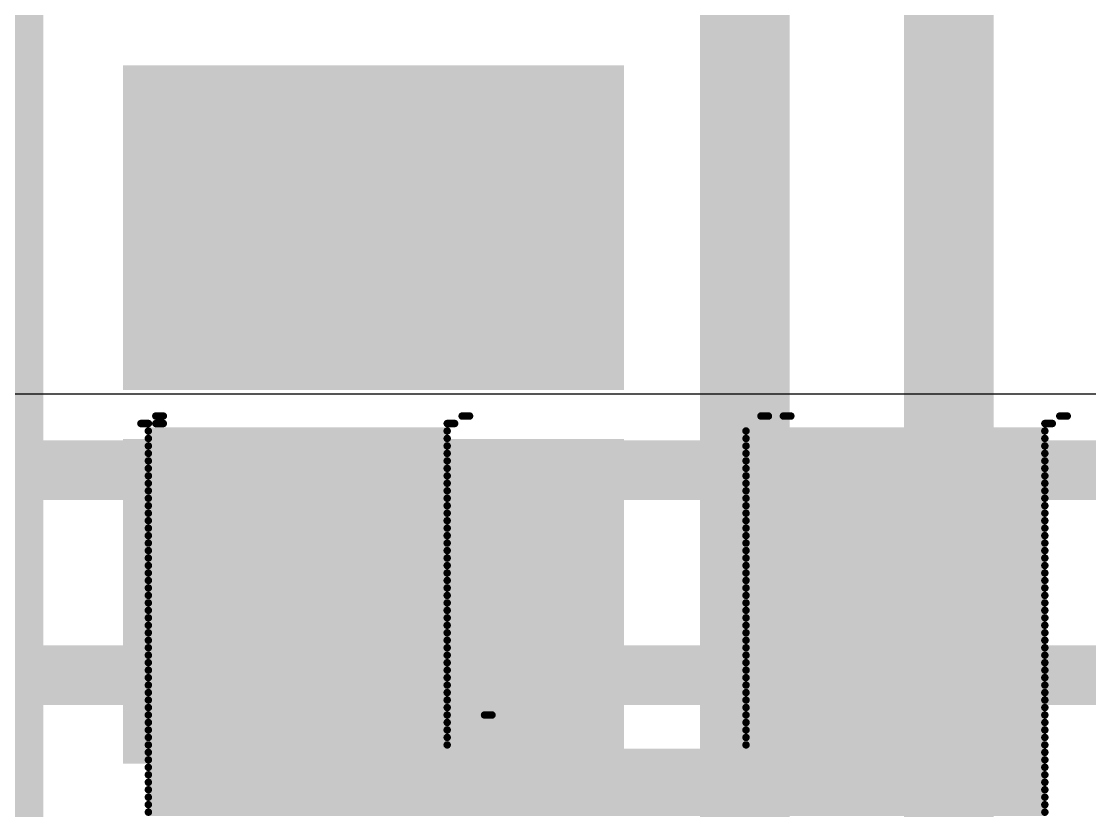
# Model space of a CAD drawing. Header units: inches. Extents: x -5 to 247, y -53 to 67.
# Drawn here: x 22.413 to 26.045, y -16.887 to -14.205 of the extents above; entities that cross this region are included whole.
import ezdxf

# ---------------------------------------------------------------- set-up
doc = ezdxf.new("R2010")
doc.units = ezdxf.units.IN
for name, color, linetype in [('Bottom Layer', 5, 'Continuous'), ('Bottom Overlay', 54, 'Continuous'), ('Top Layer', 1, 'Continuous'), ('Top Paste', 8, 'Continuous'), ('Top Solder', 216, 'Continuous')]:
    doc.layers.add(name, color=color, linetype=linetype)

# ---------------------------------------------------------------- blocks, each defined once
blk = doc.blocks.new('38_SMD_M______72')
at = {"layer": 'Top Layer'}
for points in [[(2.73, -9.63), (2.73, -8.13), (3.63, -8.13), (3.63, -9.63)], [(4, -9.63), (4, -8.13), (4.9, -8.13), (4.9, -9.63)]]:
    blk.add_hatch(color=1, dxfattribs=at).paths.add_polyline_path(points)
at = {"layer": 'Top Paste'}
for points in [[(2.73, -9.63), (2.73, -8.13), (3.63, -8.13), (3.63, -9.63)], [(4, -9.63), (4, -8.13), (4.9, -8.13), (4.9, -9.63)]]:
    blk.add_hatch(color=8, dxfattribs=at).paths.add_polyline_path(points)
at = {"layer": 'Top Solder'}
for points in [[(2.6284, -9.7316), (2.6284, -8.0284), (3.7316, -8.0284), (3.7316, -9.7316)], [(3.8984, -9.7316), (3.8984, -8.0284), (5.0016, -8.0284), (5.0016, -9.7316)]]:
    blk.add_hatch(color=216, dxfattribs=at).paths.add_polyline_path(points)

msp = doc.modelspace()

# ---------------------------------------------------------------- linework, layer by layer
at = {"layer": 'Bottom Layer'}
msp.add_line((26.0979, -15.4712), (21.0248, -15.4712), dxfattribs=at)
at = {"layer": 'Bottom Layer', "const_width": 0.2032}
for points in [[(20.6407, -15.7302), (26.2052, -15.7302)], [(19.9731, -16.4264), (26.704, -16.4264)]]:
    msp.add_lwpolyline(points, dxfattribs=at)
at = {"layer": 'Bottom Overlay', "const_width": 0.0254}
for points in [[(22.8703, -15.546), (22.8957, -15.546)], [(23.9117, -15.546), (23.9371, -15.546)], [(24.9277, -15.546), (24.9531, -15.546)], [(25.0039, -15.546), (25.0293, -15.546)], [(25.9437, -15.546), (25.9691, -15.546)], [(22.8195, -15.5714), (22.8449, -15.5714)], [(22.8703, -15.5714), (22.8957, -15.5714)], [(23.8609, -15.5714), (23.8863, -15.5714)], [(25.8929, -15.5714), (25.9183, -15.5714)], [(22.8449, -15.5968), (23.8609, -15.5968)], [(22.8449, -15.6222), (23.8609, -15.6222)], [(24.8769, -15.5968), (25.8929, -15.5968)], [(24.8769, -15.6222), (25.8929, -15.6222)], [(22.8449, -15.6476), (23.8609, -15.6476)], [(24.8769, -15.6476), (25.8929, -15.6476)], [(22.8449, -15.673), (23.8609, -15.673)], [(22.8449, -15.6984), (23.8609, -15.6984)], [(24.8769, -15.673), (25.8929, -15.673)], [(24.8769, -15.6984), (25.8929, -15.6984)], [(22.8449, -15.7238), (23.8609, -15.7238)], [(24.8769, -15.7238), (25.8929, -15.7238)], [(22.8449, -15.7492), (23.8609, -15.7492)], [(22.8449, -15.7746), (23.8609, -15.7746)], [(24.8769, -15.7492), (25.8929, -15.7492)], [(24.8769, -15.7746), (25.8929, -15.7746)], [(22.8449, -15.8), (23.8609, -15.8)], [(24.8769, -15.8), (25.8929, -15.8)], [(22.8449, -15.8254), (23.8609, -15.8254)], [(24.8769, -15.8254), (25.8929, -15.8254)], [(22.8449, -15.8508), (23.8609, -15.8508)], [(22.8449, -15.8762), (23.8609, -15.8762)], [(24.8769, -15.8508), (25.8929, -15.8508)], [(24.8769, -15.8762), (25.8929, -15.8762)], [(22.8449, -15.9016), (23.8609, -15.9016)], [(24.8769, -15.9016), (25.8929, -15.9016)], [(22.8449, -15.927), (23.8609, -15.927)], [(22.8449, -15.9524), (23.8609, -15.9524)], [(24.8769, -15.927), (25.8929, -15.927)], [(24.8769, -15.9524), (25.8929, -15.9524)], [(22.8449, -15.9778), (23.8609, -15.9778)], [(24.8769, -15.9778), (25.8929, -15.9778)], [(22.8449, -16.0032), (23.8609, -16.0032)], [(22.8449, -16.0286), (23.8609, -16.0286)], [(24.8769, -16.0032), (25.8929, -16.0032)], [(24.8769, -16.0286), (25.8929, -16.0286)], [(22.8449, -16.054), (23.8609, -16.054)], [(24.8769, -16.054), (25.8929, -16.054)], [(22.8449, -16.0794), (23.8609, -16.0794)], [(24.8769, -16.0794), (25.8929, -16.0794)], [(22.8449, -16.1048), (23.8609, -16.1048)], [(22.8449, -16.1302), (23.8609, -16.1302)], [(24.8769, -16.1048), (25.8929, -16.1048)], [(24.8769, -16.1302), (25.8929, -16.1302)], [(22.8449, -16.1556), (23.8609, -16.1556)], [(24.8769, -16.1556), (25.8929, -16.1556)], [(22.8449, -16.181), (23.8609, -16.181)], [(22.8449, -16.2064), (23.8609, -16.2064)], [(24.8769, -16.181), (25.8929, -16.181)], [(24.8769, -16.2064), (25.8929, -16.2064)], [(22.8449, -16.2318), (23.8609, -16.2318)], [(24.8769, -16.2318), (25.8929, -16.2318)], [(22.8449, -16.2572), (23.8609, -16.2572)], [(22.8449, -16.2826), (23.8609, -16.2826)], [(24.8769, -16.2572), (25.8929, -16.2572)], [(24.8769, -16.2826), (25.8929, -16.2826)], [(22.8449, -16.308), (23.8609, -16.308)], [(24.8769, -16.308), (25.8929, -16.308)], [(22.8449, -16.3334), (23.8609, -16.3334)], [(24.8769, -16.3334), (25.8929, -16.3334)], [(22.8449, -16.3588), (23.8609, -16.3588)], [(22.8449, -16.3842), (23.8609, -16.3842)], [(24.8769, -16.3588), (25.8929, -16.3588)], [(24.8769, -16.3842), (25.8929, -16.3842)], [(22.8449, -16.4096), (23.8609, -16.4096)], [(24.8769, -16.4096), (25.8929, -16.4096)], [(22.8449, -16.435), (23.8609, -16.435)], [(22.8449, -16.4604), (23.8609, -16.4604)], [(24.8769, -16.435), (25.8929, -16.435)], [(24.8769, -16.4604), (25.8929, -16.4604)], [(22.8449, -16.4858), (23.8609, -16.4858)], [(24.8769, -16.4858), (25.8929, -16.4858)], [(22.8449, -16.5112), (23.8609, -16.5112)], [(22.8449, -16.5366), (23.8609, -16.5366)], [(24.8769, -16.5112), (25.8929, -16.5112)], [(24.8769, -16.5366), (25.8929, -16.5366)], [(22.8449, -16.562), (23.8609, -16.562)], [(23.9879, -16.562), (24.0133, -16.562)], [(24.8769, -16.562), (25.8929, -16.562)], [(22.8449, -16.5874), (23.8609, -16.5874)], [(24.8769, -16.5874), (25.8929, -16.5874)], [(22.8449, -16.6128), (23.8609, -16.6128)], [(22.8449, -16.6382), (23.8609, -16.6382)], [(24.8769, -16.6128), (25.8929, -16.6128)], [(24.8769, -16.6382), (25.8929, -16.6382)], [(22.8449, -16.6636), (23.8609, -16.6636)], [(24.8769, -16.6636), (25.8929, -16.6636)], [(22.8449, -16.689), (25.8929, -16.689)], [(22.8449, -16.7144), (25.8929, -16.7144)], [(22.8449, -16.7398), (25.8929, -16.7398)], [(22.8449, -16.7652), (25.8929, -16.7652)], [(22.8449, -16.7906), (25.8929, -16.7906)], [(22.8449, -16.816), (25.8929, -16.816)], [(22.8449, -16.8414), (25.8929, -16.8414)], [(22.8449, -16.8668), (25.8929, -16.8668)], [(22.8449, -16.8922), (25.8929, -16.8922)]]:
    msp.add_lwpolyline(points, dxfattribs=at)
at = {"layer": 'Bottom Overlay', "const_width": 0.0127}
for points in [[(22.8639, -15.546, 1), (22.8766, -15.546, 1)], [(22.8893, -15.546, 1), (22.902, -15.546, 1)], [(23.9053, -15.546, 1), (23.918, -15.546, 1)], [(23.9307, -15.546, 1), (23.9434, -15.546, 1)], [(24.9213, -15.546, 1), (24.934, -15.546, 1)], [(24.9467, -15.546, 1), (24.9594, -15.546, 1)], [(24.9975, -15.546, 1), (25.0102, -15.546, 1)], [(25.0229, -15.546, 1), (25.0356, -15.546, 1)], [(25.9373, -15.546, 1), (25.95, -15.546, 1)], [(25.9627, -15.546, 1), (25.9754, -15.546, 1)], [(22.8131, -15.5714, 1), (22.8258, -15.5714, 1)], [(22.8385, -15.5714, 1), (22.8512, -15.5714, 1)], [(22.8639, -15.5714, 1), (22.8766, -15.5714, 1)], [(22.8893, -15.5714, 1), (22.902, -15.5714, 1)], [(23.8545, -15.5714, 1), (23.8672, -15.5714, 1)], [(23.8799, -15.5714, 1), (23.8926, -15.5714, 1)], [(25.8865, -15.5714, 1), (25.8992, -15.5714, 1)], [(25.9119, -15.5714, 1), (25.9246, -15.5714, 1)], [(22.8385, -15.5968, 1), (22.8512, -15.5968, 1)], [(22.8385, -15.6222, 1), (22.8512, -15.6222, 1)], [(23.8545, -15.5968, 1), (23.8672, -15.5968, 1)], [(23.8545, -15.6222, 1), (23.8672, -15.6222, 1)], [(24.8705, -15.5968, 1), (24.8832, -15.5968, 1)], [(24.8705, -15.6222, 1), (24.8832, -15.6222, 1)], [(25.8865, -15.5968, 1), (25.8992, -15.5968, 1)], [(25.8865, -15.6222, 1), (25.8992, -15.6222, 1)], [(22.8385, -15.6476, 1), (22.8512, -15.6476, 1)], [(23.8545, -15.6476, 1), (23.8672, -15.6476, 1)], [(24.8705, -15.6476, 1), (24.8832, -15.6476, 1)], [(25.8865, -15.6476, 1), (25.8992, -15.6476, 1)], [(22.8385, -15.673, 1), (22.8512, -15.673, 1)], [(22.8385, -15.6984, 1), (22.8512, -15.6984, 1)], [(23.8545, -15.673, 1), (23.8672, -15.673, 1)], [(23.8545, -15.6984, 1), (23.8672, -15.6984, 1)], [(24.8705, -15.673, 1), (24.8832, -15.673, 1)], [(24.8705, -15.6984, 1), (24.8832, -15.6984, 1)], [(25.8865, -15.673, 1), (25.8992, -15.673, 1)], [(25.8865, -15.6984, 1), (25.8992, -15.6984, 1)], [(22.8385, -15.7238, 1), (22.8512, -15.7238, 1)], [(23.8545, -15.7238, 1), (23.8672, -15.7238, 1)], [(24.8705, -15.7238, 1), (24.8832, -15.7238, 1)], [(25.8865, -15.7238, 1), (25.8992, -15.7238, 1)], [(22.8385, -15.7492, 1), (22.8512, -15.7492, 1)], [(22.8385, -15.7746, 1), (22.8512, -15.7746, 1)], [(23.8545, -15.7492, 1), (23.8672, -15.7492, 1)], [(23.8545, -15.7746, 1), (23.8672, -15.7746, 1)], [(24.8705, -15.7492, 1), (24.8832, -15.7492, 1)], [(24.8705, -15.7746, 1), (24.8832, -15.7746, 1)], [(25.8865, -15.7492, 1), (25.8992, -15.7492, 1)], [(25.8865, -15.7746, 1), (25.8992, -15.7746, 1)], [(22.8385, -15.8, 1), (22.8512, -15.8, 1)], [(23.8545, -15.8, 1), (23.8672, -15.8, 1)], [(24.8705, -15.8, 1), (24.8832, -15.8, 1)], [(25.8865, -15.8, 1), (25.8992, -15.8, 1)], [(22.8385, -15.8254, 1), (22.8512, -15.8254, 1)], [(23.8545, -15.8254, 1), (23.8672, -15.8254, 1)], [(24.8705, -15.8254, 1), (24.8832, -15.8254, 1)], [(25.8865, -15.8254, 1), (25.8992, -15.8254, 1)], [(22.8385, -15.8508, 1), (22.8512, -15.8508, 1)], [(22.8385, -15.8762, 1), (22.8512, -15.8762, 1)], [(23.8545, -15.8508, 1), (23.8672, -15.8508, 1)], [(23.8545, -15.8762, 1), (23.8672, -15.8762, 1)], [(24.8705, -15.8508, 1), (24.8832, -15.8508, 1)], [(24.8705, -15.8762, 1), (24.8832, -15.8762, 1)], [(25.8865, -15.8508, 1), (25.8992, -15.8508, 1)], [(25.8865, -15.8762, 1), (25.8992, -15.8762, 1)], [(22.8385, -15.9016, 1), (22.8512, -15.9016, 1)], [(23.8545, -15.9016, 1), (23.8672, -15.9016, 1)], [(24.8705, -15.9016, 1), (24.8832, -15.9016, 1)], [(25.8865, -15.9016, 1), (25.8992, -15.9016, 1)], [(22.8385, -15.927, 1), (22.8512, -15.927, 1)], [(22.8385, -15.9524, 1), (22.8512, -15.9524, 1)], [(23.8545, -15.927, 1), (23.8672, -15.927, 1)], [(23.8545, -15.9524, 1), (23.8672, -15.9524, 1)], [(24.8705, -15.927, 1), (24.8832, -15.927, 1)], [(24.8705, -15.9524, 1), (24.8832, -15.9524, 1)], [(25.8865, -15.927, 1), (25.8992, -15.927, 1)], [(25.8865, -15.9524, 1), (25.8992, -15.9524, 1)], [(22.8385, -15.9778, 1), (22.8512, -15.9778, 1)], [(23.8545, -15.9778, 1), (23.8672, -15.9778, 1)], [(24.8705, -15.9778, 1), (24.8832, -15.9778, 1)], [(25.8865, -15.9778, 1), (25.8992, -15.9778, 1)], [(22.8385, -16.0032, 1), (22.8512, -16.0032, 1)], [(22.8385, -16.0286, 1), (22.8512, -16.0286, 1)], [(23.8545, -16.0032, 1), (23.8672, -16.0032, 1)], [(23.8545, -16.0286, 1), (23.8672, -16.0286, 1)], [(24.8705, -16.0032, 1), (24.8832, -16.0032, 1)], [(24.8705, -16.0286, 1), (24.8832, -16.0286, 1)], [(25.8865, -16.0032, 1), (25.8992, -16.0032, 1)], [(25.8865, -16.0286, 1), (25.8992, -16.0286, 1)], [(22.8385, -16.054, 1), (22.8512, -16.054, 1)], [(23.8545, -16.054, 1), (23.8672, -16.054, 1)], [(24.8705, -16.054, 1), (24.8832, -16.054, 1)], [(25.8865, -16.054, 1), (25.8992, -16.054, 1)], [(22.8385, -16.0794, 1), (22.8512, -16.0794, 1)], [(23.8545, -16.0794, 1), (23.8672, -16.0794, 1)], [(24.8705, -16.0794, 1), (24.8832, -16.0794, 1)], [(25.8865, -16.0794, 1), (25.8992, -16.0794, 1)], [(22.8385, -16.1048, 1), (22.8512, -16.1048, 1)], [(22.8385, -16.1302, 1), (22.8512, -16.1302, 1)], [(23.8545, -16.1048, 1), (23.8672, -16.1048, 1)], [(23.8545, -16.1302, 1), (23.8672, -16.1302, 1)], [(24.8705, -16.1048, 1), (24.8832, -16.1048, 1)], [(24.8705, -16.1302, 1), (24.8832, -16.1302, 1)], [(25.8865, -16.1048, 1), (25.8992, -16.1048, 1)], [(25.8865, -16.1302, 1), (25.8992, -16.1302, 1)], [(22.8385, -16.1556, 1), (22.8512, -16.1556, 1)], [(23.8545, -16.1556, 1), (23.8672, -16.1556, 1)], [(24.8705, -16.1556, 1), (24.8832, -16.1556, 1)], [(25.8865, -16.1556, 1), (25.8992, -16.1556, 1)], [(22.8385, -16.181, 1), (22.8512, -16.181, 1)], [(22.8385, -16.2064, 1), (22.8512, -16.2064, 1)], [(23.8545, -16.181, 1), (23.8672, -16.181, 1)], [(23.8545, -16.2064, 1), (23.8672, -16.2064, 1)], [(24.8705, -16.181, 1), (24.8832, -16.181, 1)], [(24.8705, -16.2064, 1), (24.8832, -16.2064, 1)], [(25.8865, -16.181, 1), (25.8992, -16.181, 1)], [(25.8865, -16.2064, 1), (25.8992, -16.2064, 1)], [(22.8385, -16.2318, 1), (22.8512, -16.2318, 1)], [(23.8545, -16.2318, 1), (23.8672, -16.2318, 1)], [(24.8705, -16.2318, 1), (24.8832, -16.2318, 1)], [(25.8865, -16.2318, 1), (25.8992, -16.2318, 1)], [(22.8385, -16.2572, 1), (22.8512, -16.2572, 1)], [(22.8385, -16.2826, 1), (22.8512, -16.2826, 1)], [(23.8545, -16.2572, 1), (23.8672, -16.2572, 1)], [(23.8545, -16.2826, 1), (23.8672, -16.2826, 1)], [(24.8705, -16.2572, 1), (24.8832, -16.2572, 1)], [(24.8705, -16.2826, 1), (24.8832, -16.2826, 1)], [(25.8865, -16.2572, 1), (25.8992, -16.2572, 1)], [(25.8865, -16.2826, 1), (25.8992, -16.2826, 1)], [(22.8385, -16.308, 1), (22.8512, -16.308, 1)], [(23.8545, -16.308, 1), (23.8672, -16.308, 1)], [(24.8705, -16.308, 1), (24.8832, -16.308, 1)], [(25.8865, -16.308, 1), (25.8992, -16.308, 1)], [(22.8385, -16.3334, 1), (22.8512, -16.3334, 1)], [(23.8545, -16.3334, 1), (23.8672, -16.3334, 1)], [(24.8705, -16.3334, 1), (24.8832, -16.3334, 1)], [(25.8865, -16.3334, 1), (25.8992, -16.3334, 1)], [(22.8385, -16.3588, 1), (22.8512, -16.3588, 1)], [(22.8385, -16.3842, 1), (22.8512, -16.3842, 1)], [(23.8545, -16.3588, 1), (23.8672, -16.3588, 1)], [(23.8545, -16.3842, 1), (23.8672, -16.3842, 1)], [(24.8705, -16.3588, 1), (24.8832, -16.3588, 1)], [(24.8705, -16.3842, 1), (24.8832, -16.3842, 1)], [(25.8865, -16.3588, 1), (25.8992, -16.3588, 1)], [(25.8865, -16.3842, 1), (25.8992, -16.3842, 1)], [(22.8385, -16.4096, 1), (22.8512, -16.4096, 1)], [(23.8545, -16.4096, 1), (23.8672, -16.4096, 1)], [(24.8705, -16.4096, 1), (24.8832, -16.4096, 1)], [(25.8865, -16.4096, 1), (25.8992, -16.4096, 1)], [(22.8385, -16.435, 1), (22.8512, -16.435, 1)], [(22.8385, -16.4604, 1), (22.8512, -16.4604, 1)], [(23.8545, -16.435, 1), (23.8672, -16.435, 1)], [(23.8545, -16.4604, 1), (23.8672, -16.4604, 1)], [(24.8705, -16.435, 1), (24.8832, -16.435, 1)], [(24.8705, -16.4604, 1), (24.8832, -16.4604, 1)], [(25.8865, -16.435, 1), (25.8992, -16.435, 1)], [(25.8865, -16.4604, 1), (25.8992, -16.4604, 1)], [(22.8385, -16.4858, 1), (22.8512, -16.4858, 1)], [(23.8545, -16.4858, 1), (23.8672, -16.4858, 1)], [(24.8705, -16.4858, 1), (24.8832, -16.4858, 1)], [(25.8865, -16.4858, 1), (25.8992, -16.4858, 1)], [(22.8385, -16.5112, 1), (22.8512, -16.5112, 1)], [(22.8385, -16.5366, 1), (22.8512, -16.5366, 1)], [(23.8545, -16.5112, 1), (23.8672, -16.5112, 1)], [(23.8545, -16.5366, 1), (23.8672, -16.5366, 1)], [(24.8705, -16.5112, 1), (24.8832, -16.5112, 1)], [(24.8705, -16.5366, 1), (24.8832, -16.5366, 1)], [(25.8865, -16.5112, 1), (25.8992, -16.5112, 1)], [(25.8865, -16.5366, 1), (25.8992, -16.5366, 1)], [(22.8385, -16.562, 1), (22.8512, -16.562, 1)], [(23.8545, -16.562, 1), (23.8672, -16.562, 1)], [(23.9815, -16.562, 1), (23.9942, -16.562, 1)], [(24.0069, -16.562, 1), (24.0196, -16.562, 1)], [(24.8705, -16.562, 1), (24.8832, -16.562, 1)], [(25.8865, -16.562, 1), (25.8992, -16.562, 1)], [(22.8385, -16.5874, 1), (22.8512, -16.5874, 1)], [(23.8545, -16.5874, 1), (23.8672, -16.5874, 1)], [(24.8705, -16.5874, 1), (24.8832, -16.5874, 1)], [(25.8865, -16.5874, 1), (25.8992, -16.5874, 1)], [(22.8385, -16.6128, 1), (22.8512, -16.6128, 1)], [(22.8385, -16.6382, 1), (22.8512, -16.6382, 1)], [(23.8545, -16.6128, 1), (23.8672, -16.6128, 1)], [(23.8545, -16.6382, 1), (23.8672, -16.6382, 1)], [(24.8705, -16.6128, 1), (24.8832, -16.6128, 1)], [(24.8705, -16.6382, 1), (24.8832, -16.6382, 1)], [(25.8865, -16.6128, 1), (25.8992, -16.6128, 1)], [(25.8865, -16.6382, 1), (25.8992, -16.6382, 1)], [(22.8385, -16.6636, 1), (22.8512, -16.6636, 1)], [(23.8545, -16.6636, 1), (23.8672, -16.6636, 1)], [(24.8705, -16.6636, 1), (24.8832, -16.6636, 1)], [(25.8865, -16.6636, 1), (25.8992, -16.6636, 1)], [(22.8385, -16.689, 1), (22.8512, -16.689, 1)], [(22.8385, -16.7144, 1), (22.8512, -16.7144, 1)], [(25.8865, -16.689, 1), (25.8992, -16.689, 1)], [(25.8865, -16.7144, 1), (25.8992, -16.7144, 1)], [(22.8385, -16.7398, 1), (22.8512, -16.7398, 1)], [(25.8865, -16.7398, 1), (25.8992, -16.7398, 1)], [(22.8385, -16.7652, 1), (22.8512, -16.7652, 1)], [(22.8385, -16.7906, 1), (22.8512, -16.7906, 1)], [(25.8865, -16.7652, 1), (25.8992, -16.7652, 1)], [(25.8865, -16.7906, 1), (25.8992, -16.7906, 1)], [(22.8385, -16.816, 1), (22.8512, -16.816, 1)], [(25.8865, -16.816, 1), (25.8992, -16.816, 1)], [(22.8385, -16.8414, 1), (22.8512, -16.8414, 1)], [(25.8865, -16.8414, 1), (25.8992, -16.8414, 1)], [(22.8385, -16.8668, 1), (22.8512, -16.8668, 1)], [(22.8385, -16.8922, 1), (22.8512, -16.8922, 1)], [(25.8865, -16.8668, 1), (25.8992, -16.8668, 1)], [(25.8865, -16.8922, 1), (25.8992, -16.8922, 1)]]:
    msp.add_lwpolyline(points, format="xyb", close=True, dxfattribs=at)
at = {"layer": 'Top Layer'}
for points, const_width in [([(24.873, -27.3928), (24.873, -10.4235)], 0.3048), ([(25.566, -26.7548), (25.566, -10.4274)], 0.3048), ([(22.3607, -17.9665), (22.3607, -10.606)], 0.254)]:
    msp.add_lwpolyline(points, dxfattribs=dict(at, const_width=const_width))

# ---------------------------------------------------------------- block references
at = {"rotation": 90}
msp.add_blockref('38_SMD_M______72', (14.7307, -19.356), dxfattribs=at)

doc.saveas('drawing.dxf')
